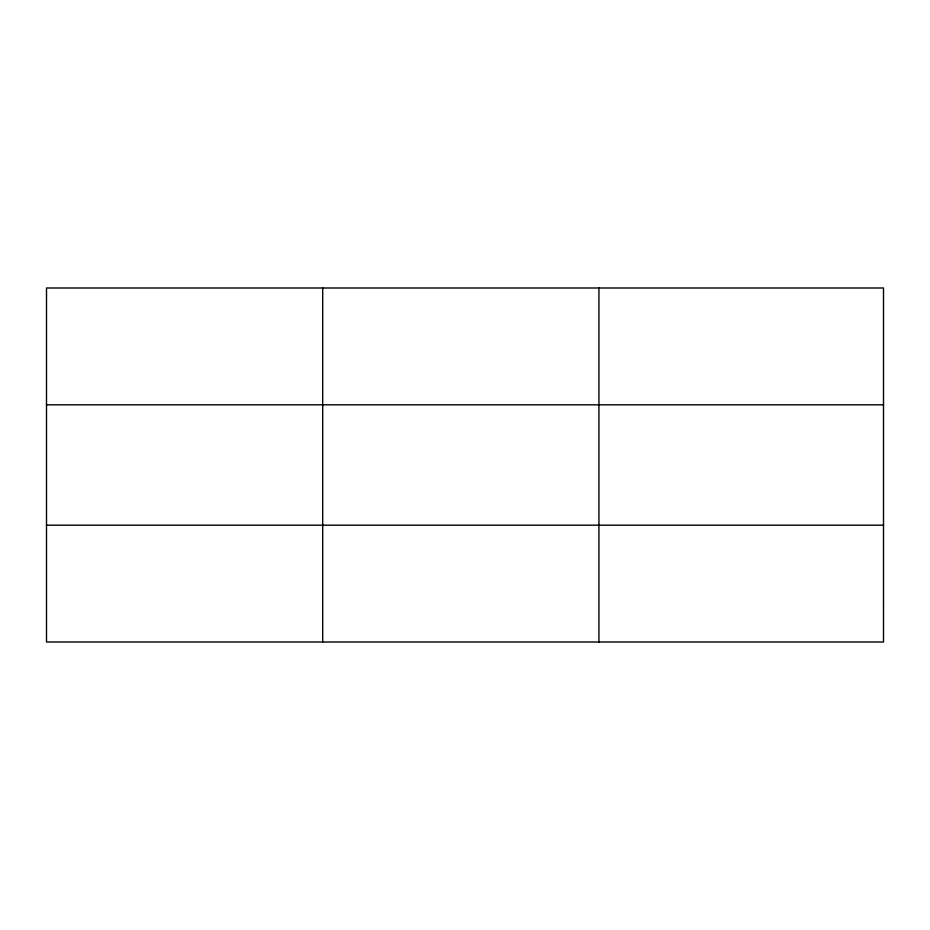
<?xml version="1.0" encoding="UTF-8"?>
<svg xmlns="http://www.w3.org/2000/svg" width="930" height="930" viewBox="0 0 930 930"><rect width="100%" height="100%" fill="white"/><g stroke="black" fill="none" stroke-linecap="round" stroke-linejoin="round"><path stroke-width="1.4" d="M322.71 642.002L322.71 287.998M598.92 642.002L598.92 287.998M46.5 404.817L883.5 404.817M46.5 525.183L883.5 525.183M883.5 603.058L883.5 642.002L46.5 642.002L46.5 287.998L883.5 287.998L883.5 603.058"/></g></svg>
